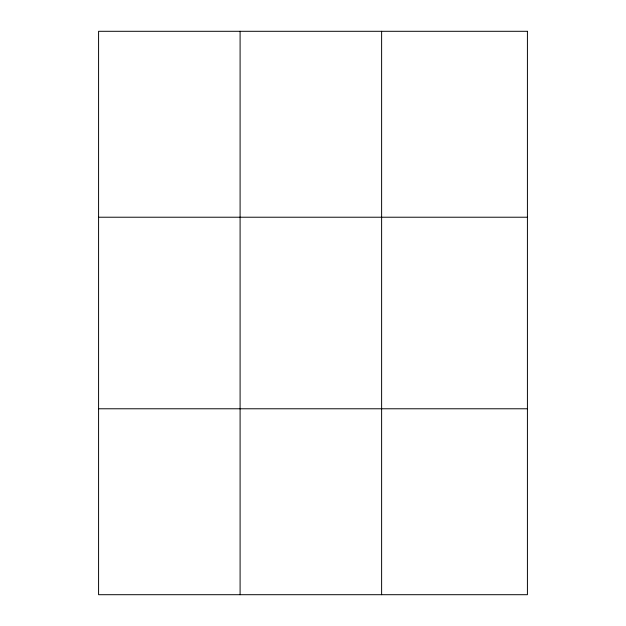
<?xml version="1.0" encoding="UTF-8"?>
<svg xmlns="http://www.w3.org/2000/svg" width="626" height="626" viewBox="0 0 626 626"><rect width="100%" height="100%" fill="white"/><g stroke="black" fill="none" stroke-linecap="round" stroke-linejoin="round"><path stroke-width="0.94" d="M240.094 594.7L240.094 31.3M381.617 594.7L381.617 31.3M98.579 217.222L527.421 217.222M98.579 408.778L527.421 408.778M527.421 31.3L527.421 594.7L98.579 594.7L98.579 31.3L527.421 31.3"/></g></svg>
